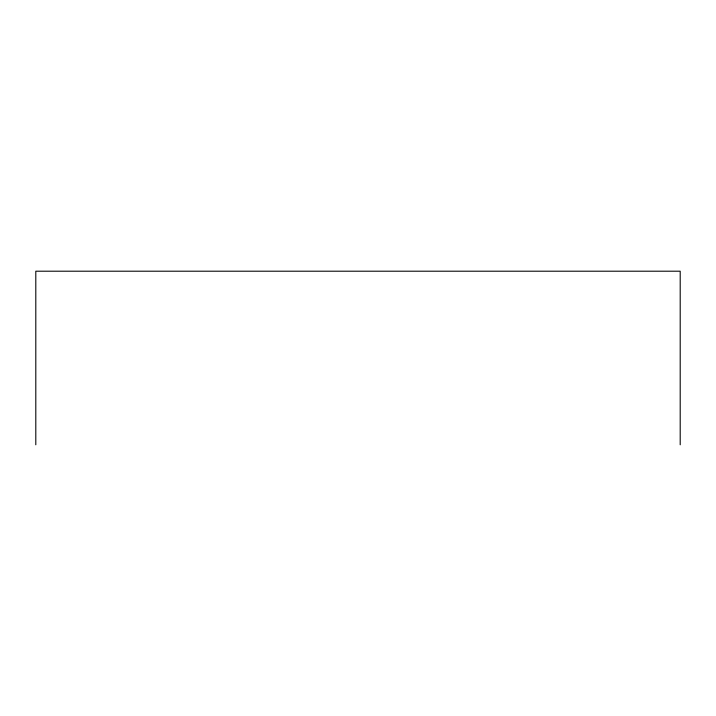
<?xml version="1.0" encoding="UTF-8"?>
<svg xmlns="http://www.w3.org/2000/svg" width="716" height="716" viewBox="0 0 716 716"><rect width="100%" height="100%" fill="white"/><g stroke="black" fill="none" stroke-linecap="round" stroke-linejoin="round"><path stroke-width="1.07" d="M680.2 444.797L680.2 271.203L35.8 271.203L35.8 444.797"/></g></svg>
